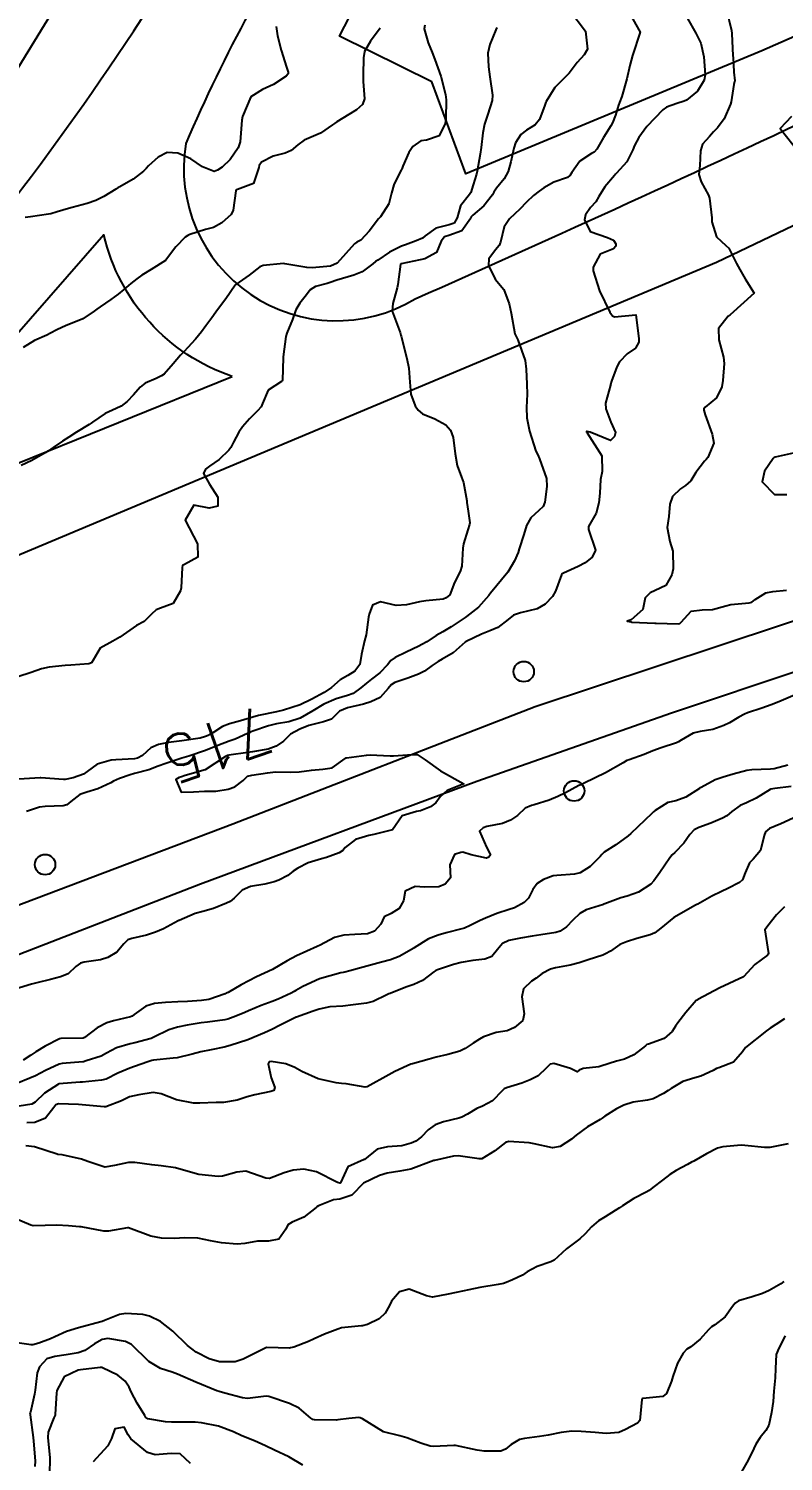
# Model space of a CAD drawing. Header units: metres. Extents: x 286371 to 293043, y 7462578 to 7466404.
# Drawn here: x 292347.7 to 292411.8, y 7462792.6 to 7462914.2 of the extents above; entities that cross this region are included whole.
import ezdxf
from ezdxf.enums import TextEntityAlignment as Align

# ---------------------------------------------------------------- set-up
doc = ezdxf.new("R2010")
doc.units = ezdxf.units.M
doc.header["$MEASUREMENT"] = 0
for name, color, linetype in [('Cotas', 45, 'Continuous'), ('Curvas de Nivel 1m', 11, 'Continuous'), ('Curvas de Nivel 5m', 15, 'Continuous'), ('Edificações', 30, 'Continuous'), ('Linha Férrea', 20, 'Continuous'), ('Postes', 20, 'Continuous'), ('Vias primárias', 230, 'Continuous')]:
    doc.layers.add(name, color=color, linetype=linetype)
doc.styles.add('Style-STANDARD', font='STANDARD.shx')

msp = doc.modelspace()

# ---------------------------------------------------------------- linework, layer by layer
at = {"layer": 'Curvas de Nivel 1m', "flags": 128}
for points, elevation in [([(292393.64, 7462915.71), (292394.95, 7462913.95), (292395.12, 7462912.42), (292394.86, 7462911.96), (292394.25, 7462911.29), (292393.56, 7462910.4), (292393.36, 7462910.17), (292393.14, 7462909.98), (292392.36, 7462909.17), (292391.63, 7462908), (292391.6, 7462907.93), (292391.52, 7462907.68), (292391.06, 7462906.45), (292390.7, 7462906.02), (292389.95, 7462905.57), (292389.48, 7462905.2), (292389.02, 7462904.49), (292388.87, 7462904.04), (292388.61, 7462902.88), (292388.39, 7462902.05), (292388.06, 7462901.42), (292387.41, 7462900.63), (292387.18, 7462900.3), (292387.05, 7462900.07), (292386.33, 7462899.14), (292385.38, 7462898.34), (292385.26, 7462898.21), (292385.21, 7462898.1), (292384.45, 7462897.02), (292383.35, 7462896.62), (292382.98, 7462896.5), (292382.7, 7462896.13), (292382.3, 7462895.17), (292381.32, 7462894.63), (292380.93, 7462894.55), (292379.31, 7462894.23), (292379.28, 7462894.22), (292379.26, 7462894.19), (292379.02, 7462892.46), (292378.96, 7462892.19), (292378.6, 7462890.85), (292378.54, 7462890.19), (292379.22, 7462888.39), (292379.29, 7462888.18), (292379.31, 7462888.08), (292379.79, 7462886.18), (292379.97, 7462885.37), (292380.04, 7462884.17), (292380.13, 7462883.17), (292380.51, 7462882.17), (292380.74, 7462881.79), (292381.11, 7462881.48), (292382.18, 7462881.07), (292383.1, 7462880.55), (292383.5, 7462880.12), (292383.72, 7462879.48), (292383.9, 7462878.11), (292384.05, 7462877.12), (292384.44, 7462876.11), (292384.6, 7462875.68), (292384.87, 7462874.1), (292384.89, 7462873.98), (292384.99, 7462873.24), (292385.13, 7462872.25), (292385.1, 7462872.1), (292384.97, 7462871.64), (292384.6, 7462870.46), (292384.53, 7462870.11), (292384.45, 7462868.58), (292384.31, 7462868.11), (292383.85, 7462867.17), (292383.43, 7462866.13), (292383.14, 7462865.87), (292382.88, 7462865.76), (292381.41, 7462865.62), (292380.87, 7462865.55), (292379.77, 7462865.28), (292378.87, 7462865.23), (292377.56, 7462865.53), (292376.87, 7462865.27), (292376.59, 7462864.5), (292376.54, 7462864.23), (292376.34, 7462862.73), (292376.19, 7462862.23), (292375.95, 7462861.09), (292375.81, 7462860.24), (292375.37, 7462859.66), (292374.78, 7462859.29), (292374.12, 7462858.92), (292373.39, 7462858.28), (292372.76, 7462857.85), (292371.73, 7462857.28), (292370.74, 7462856.8), (292369.32, 7462856.34), (292368.73, 7462856.2), (292367.2, 7462855.89), (292366.72, 7462855.77), (292365.66, 7462855.45), (292364.72, 7462855.18), (292364.14, 7462854.98), (292363.31, 7462854.43), (292362.93, 7462854.21), (292362.7, 7462854.12), (292362.24, 7462853.99), (292360.69, 7462853.76), (292359.56, 7462853.62), (292358.69, 7462853.44), (292358.04, 7462853.15), (292357.34, 7462852.52), (292356.93, 7462852.27), (292356.67, 7462852.21), (292355.08, 7462852.15), (292354.67, 7462852.11), (292353.48, 7462851.76), (292352.65, 7462851.16), (292352.33, 7462850.92), (292351.45, 7462850.61), (292350.78, 7462850.48), (292350.64, 7462850.47), (292348.7, 7462850.6), (292348.64, 7462850.6), (292346.83, 7462850.5)], 716), ([(292406.92, 7462915.77), (292407.36, 7462914.02), (292407.39, 7462913.76), (292407.48, 7462911.86), (292407.49, 7462911.76), (292407.56, 7462910.48), (292407.63, 7462909.75), (292407.61, 7462909.7), (292407.55, 7462909.42), (292407.32, 7462907.96), (292407.28, 7462907.76), (292406.74, 7462906.52), (292406.17, 7462905.77), (292405.84, 7462905.42), (292405.48, 7462905.03), (292404.9, 7462904.36), (292404.72, 7462903.8), (292404.66, 7462902.57), (292404.57, 7462901.8), (292404.78, 7462901.17), (292405.4, 7462900.05), (292405.5, 7462899.78), (292405.7, 7462898.12), (292405.7, 7462897.79), (292406.09, 7462896.52), (292406.89, 7462895.76), (292407.12, 7462895.55), (292407.33, 7462895.16), (292407.79, 7462894.24), (292408.06, 7462893.75), (292408.51, 7462892.95), (292409.27, 7462891.72), (292407.25, 7462889.9), (292407.17, 7462889.84), (292407.08, 7462889.77), (292406.26, 7462888.74), (292406.29, 7462887.78), (292406.67, 7462886.29), (292406.73, 7462885.77), (292406.63, 7462884.31), (292406.53, 7462883.77), (292406.08, 7462882.84), (292405.13, 7462882.05), (292405.01, 7462881.92), (292405, 7462881.8), (292405.12, 7462881.42), (292405.73, 7462879.78), (292405.86, 7462879.01), (292405.36, 7462877.79), (292405.22, 7462877.63), (292405.06, 7462877.47), (292404.34, 7462876.51), (292403.91, 7462875.81), (292403.45, 7462875.4), (292403.02, 7462875.12), (292402.36, 7462874.48), (292402.13, 7462873.84), (292402.05, 7462872.78), (292401.89, 7462871.84), (292402.12, 7462870.67), (292402.37, 7462869.83), (292402.41, 7462868.33), (292402.3, 7462867.83), (292401.79, 7462866.94), (292400.88, 7462866.5), (292400.44, 7462866.3), (292400.03, 7462865.87), (292399.84, 7462864.88), (292398.85, 7462864.03), (292398.74, 7462864), (292398.5, 7462863.89), (292398.84, 7462863.84), (292398.89, 7462863.83), (292400.84, 7462863.73), (292400.97, 7462863.73), (292402.84, 7462863.67), (292402.96, 7462863.7), (292403.09, 7462863.82), (292403.92, 7462864.75), (292404.86, 7462864.86), (292405.75, 7462864.89), (292406.87, 7462865.21), (292407.31, 7462865.31), (292408.87, 7462865.46), (292409.09, 7462865.51), (292409.37, 7462865.73), (292410.28, 7462866.31), (292410.88, 7462866.43), (292412.03, 7462866.54)], 713), ([(292403.63, 7462915.03), (292404.33, 7462913.8), (292404.74, 7462912.94), (292405.01, 7462911.79), (292405.11, 7462910.24), (292405.04, 7462909.79), (292404.47, 7462908.87), (292403.53, 7462908.1), (292403.34, 7462908.01), (292402.72, 7462907.83), (292401.85, 7462907.51), (292401.52, 7462907.29), (292400.18, 7462905.87), (292399.48, 7462904.93), (292399.11, 7462904.25), (292398.98, 7462903.89), (292398.48, 7462902.86), (292397.59, 7462901.91), (292397.51, 7462901.83), (292397.43, 7462901.72), (292396.59, 7462900.74), (292396.09, 7462899.93), (292395.85, 7462899.47), (292395.38, 7462898.99), (292394.95, 7462898.37), (292394.87, 7462897.95), (292395.35, 7462896.97), (292396.82, 7462896.44), (292397.34, 7462896.24), (292397.53, 7462895.91), (292397.53, 7462895.71), (292397.33, 7462895.5), (292396.2, 7462895.05), (292395.6, 7462893.94), (292395.62, 7462893.62), (292396.15, 7462891.93), (292397.04, 7462890.13), (292397.16, 7462889.92), (292397.24, 7462889.81), (292397.42, 7462889.73), (292399.24, 7462889.88), (292399.5, 7462887.88), (292399.5, 7462887.58), (292399.2, 7462887.06), (292398.51, 7462886.58), (292397.85, 7462885.9), (292397.61, 7462885.47), (292397.16, 7462884.27), (292397.09, 7462883.98), (292397.07, 7462883.92), (292396.65, 7462882.4), (292396.68, 7462881.92), (292397.11, 7462880.78), (292397.5, 7462879.91), (292397.43, 7462879.57), (292397.08, 7462879.22), (292395.35, 7462879.94), (292395.09, 7462880), (292395.05, 7462879.99), (292395.05, 7462879.95), (292395.09, 7462879.88), (292396.36, 7462877.93), (292396.37, 7462876.6), (292396.24, 7462875.93), (292396.17, 7462874.77), (292396.1, 7462873.93), (292395.86, 7462873.07), (292395.22, 7462871.94), (292395.22, 7462871.69), (292395.8, 7462869.93), (292395.54, 7462869.34), (292394.93, 7462868.85), (292394.34, 7462868.54), (292393.09, 7462867.97), (292392.97, 7462867.92), (292392.91, 7462867.83), (292392.42, 7462866.46), (292392.15, 7462865.99), (292391.53, 7462865.34), (292390.86, 7462864.96), (292389.45, 7462864.62), (292388.86, 7462864.41), (292388.38, 7462864.05), (292387.52, 7462863.38), (292386.83, 7462863.09), (292386.12, 7462862.79), (292384.82, 7462862.17), (292384.79, 7462862.14), (292384.75, 7462862.11), (292383.72, 7462861.21), (292382.8, 7462860.67), (292382.45, 7462860.49), (292381.93, 7462860.15), (292381.28, 7462859.66), (292380.78, 7462859.41), (292379.87, 7462859.08), (292378.77, 7462858.69), (292378.46, 7462858.5), (292378.19, 7462858.2), (292377.53, 7462857.43), (292376.74, 7462857.07), (292376.1, 7462856.87), (292374.74, 7462856.54), (292374.08, 7462856.26), (292373.4, 7462855.59), (292372.72, 7462855.36), (292371.46, 7462855.05), (292370.71, 7462854.75), (292369.91, 7462854.33), (292369.32, 7462853.71), (292368.69, 7462853.29), (292368.01, 7462853.03), (292366.68, 7462852.81), (292366.3, 7462852.76), (292364.68, 7462852.54), (292364.57, 7462852.52), (292364.38, 7462852.41), (292362.66, 7462851.29), (292360.98, 7462850.8), (292360.65, 7462850.71), (292360.47, 7462850.65), (292360.18, 7462850.48), (292360.63, 7462849.39), (292361.67, 7462849.42), (292362.62, 7462849.49), (292363.56, 7462849.49), (292364.63, 7462849.65), (292365.19, 7462849.84), (292365.9, 7462850.39), (292366.27, 7462850.75), (292366.64, 7462850.83), (292367.96, 7462851.04), (292368.65, 7462851.11), (292369.89, 7462851.09), (292370.65, 7462851.11), (292371.7, 7462851.25), (292372.65, 7462851.34), (292373.45, 7462851.47), (292374.55, 7462852.26), (292374.62, 7462852.3), (292374.66, 7462852.3), (292376.36, 7462852.54), (292376.67, 7462852.56), (292378.38, 7462852.49), (292378.67, 7462852.48), (292380.24, 7462852.6), (292380.67, 7462852.59), (292381.35, 7462852.15), (292382.65, 7462851.22), (292384.63, 7462850.1), (292383.21, 7462849.54), (292382.62, 7462849.01), (292382.26, 7462848.49), (292381.8, 7462848.15), (292380.94, 7462847.82), (292380.6, 7462847.75), (292379.38, 7462847.39), (292378.57, 7462846.19), (292376.98, 7462845.81), (292376.57, 7462845.72), (292375.42, 7462845.39), (292374.55, 7462844.69), (292374.35, 7462844.45), (292374.03, 7462844.26), (292372.96, 7462843.85), (292372.54, 7462843.74), (292371.42, 7462843.41), (292370.52, 7462842.94), (292370.15, 7462842.69), (292369.69, 7462842.33), (292368.91, 7462841.93), (292368.51, 7462841.8), (292367.74, 7462841.6), (292366.5, 7462841.39), (292365.8, 7462841.09), (292365.12, 7462840.4), (292364.78, 7462840.11), (292364.48, 7462839.97), (292363.38, 7462839.52), (292362.47, 7462839.26), (292361.82, 7462839.1), (292360.45, 7462838.52), (292360.42, 7462838.51), (292360.38, 7462838.48), (292359.13, 7462837.81), (292358.44, 7462837.52), (292357.69, 7462837.26), (292356.43, 7462836.97), (292356.1, 7462836.87), (292355.77, 7462836.54), (292355.16, 7462835.81), (292354.41, 7462835.36), (292353.79, 7462835.18), (292352.4, 7462834.98), (292352.09, 7462834.9), (292351.67, 7462834.61), (292351.02, 7462833.98), (292350.38, 7462833.73), (292349.52, 7462833.49), (292348.37, 7462833.22), (292347.91, 7462833.12), (292346.54, 7462832.68)], 714), ([(292387.43, 7462914.26), (292387.35, 7462914.07), (292386.85, 7462912.82), (292386.68, 7462912.08), (292386.73, 7462910.92), (292386.83, 7462910.08), (292387.07, 7462908.54), (292387.04, 7462908.07), (292386.66, 7462906.93), (292386.39, 7462906.08), (292386.25, 7462905.32), (292386.1, 7462904.08), (292386.03, 7462903.51), (292385.77, 7462902.09), (292385.7, 7462901.82), (292385.42, 7462900.91), (292385.23, 7462900.27), (292385.1, 7462900.1), (292384.35, 7462899.15), (292384.05, 7462898.11), (292383.8, 7462897.68), (292383.37, 7462897.53), (292382.26, 7462897.24), (292381.35, 7462896.58), (292381.11, 7462896.4), (292380.57, 7462896.17), (292379.68, 7462895.84), (292379.34, 7462895.73), (292378.31, 7462895.22), (292377.32, 7462894.54), (292377.13, 7462894.41), (292376.89, 7462894.22), (292376, 7462893.53), (292375.3, 7462893.25), (292373.84, 7462892.82), (292373.29, 7462892.64), (292373.01, 7462892.56), (292372.03, 7462892.3), (292371.58, 7462892.01), (292371.27, 7462891.6), (292370.71, 7462890.88), (292370.37, 7462890.33), (292370.07, 7462889.5), (292369.61, 7462888.34), (292369.52, 7462888.04), (292369.3, 7462886.34), (292369.29, 7462886.25), (292369.23, 7462884.34), (292369.21, 7462884.28), (292369.15, 7462884.24), (292368.01, 7462883.49), (292367.52, 7462882.37), (292367.41, 7462882.08), (292367.11, 7462881.74), (292366.42, 7462881.06), (292365.84, 7462880.39), (292365.53, 7462879.95), (292365.07, 7462879.09), (292364.83, 7462878.64), (292364.66, 7462878.41), (292363.84, 7462877.63), (292363.04, 7462877.04), (292362.69, 7462876.79), (292362.52, 7462876.44), (292363.02, 7462875.52), (292363.73, 7462874.42), (292363.75, 7462873.66), (292362.99, 7462873.5), (292361.71, 7462873.74), (292360.97, 7462872.46), (292362.02, 7462870.45), (292362.05, 7462869.32), (292360.92, 7462868.72), (292360.74, 7462868.64), (292360.72, 7462868.47), (292360.62, 7462866.74), (292360.57, 7462866.47), (292359.94, 7462865.4), (292358.86, 7462865), (292358.49, 7462864.87), (292358.12, 7462864.51), (292357.49, 7462863.87), (292356.84, 7462863.54), (292355.42, 7462862.55), (292354.82, 7462862.22), (292353.76, 7462861.62), (292353.15, 7462860.59), (292353.02, 7462860.36), (292352.79, 7462860.29), (292351.25, 7462860.16), (292350.79, 7462860.14), (292349.42, 7462860.01), (292348.78, 7462859.85), (292347.89, 7462859.56), (292346.77, 7462859.19)], 717), ([(292381.31, 7462914.47), (292381.27, 7462914.16), (292381.6, 7462912.96), (292381.93, 7462912.15), (292382.17, 7462911.55), (292382.68, 7462910.14), (292383.08, 7462908.58), (292383.14, 7462908.13), (292383.11, 7462906.52), (292383.05, 7462906.13), (292382.54, 7462905.07), (292381.47, 7462904.71), (292380.98, 7462904.66), (292380.3, 7462904.17), (292379.97, 7462903.66), (292379.44, 7462902.5), (292379.36, 7462902.26), (292379.32, 7462902.19), (292378.69, 7462900.92), (292378.49, 7462900.2), (292378.27, 7462899.32), (292377.56, 7462898.21), (292377.47, 7462898.12), (292377.37, 7462898.04), (292376.59, 7462897), (292375.88, 7462896.24), (292375.53, 7462896.06), (292375.34, 7462895.92), (292373.88, 7462894.27), (292373.31, 7462894.03), (292371.74, 7462893.88), (292371.31, 7462893.9), (292369.43, 7462894.23), (292369.31, 7462894.24), (292367.6, 7462894.08), (292367.31, 7462893.96), (292366.41, 7462893.27), (292365.28, 7462892.46), (292365.25, 7462892.44), (292365.21, 7462892.41), (292364.43, 7462891.25), (292363.81, 7462890.43), (292363.57, 7462890.11), (292363.24, 7462889.64), (292362.71, 7462888.96), (292362.34, 7462888.45), (292361.85, 7462887.82), (292361.2, 7462887.12), (292360.88, 7462886.79), (292360.58, 7462886.47), (292359.94, 7462885.73), (292359.17, 7462884.87), (292358.96, 7462884.71), (292358.5, 7462884.5), (292357.58, 7462884.1), (292357.15, 7462883.75), (292356.58, 7462883.1), (292356.05, 7462882.54), (292355.53, 7462882.14), (292355.12, 7462881.94), (292354.17, 7462881.51), (292353.11, 7462880.78), (292352.99, 7462880.7), (292352.82, 7462880.59), (292351.75, 7462879.95), (292351.09, 7462879.52), (292350.54, 7462879.17), (292349.77, 7462878.63), (292349.36, 7462878.35), (292349.07, 7462878.18), (292347.94, 7462877.54), (292347.05, 7462877.1)], 718), ([(292377.53, 7462914.22), (292376.7, 7462913.12), (292376.2, 7462912.24), (292376.11, 7462911.7), (292376.08, 7462910.24), (292376.08, 7462909.7), (292376.19, 7462908.23), (292376.02, 7462907.73), (292375.51, 7462907.29), (292374.86, 7462906.9), (292373.84, 7462906.27), (292373.64, 7462906.12), (292373.49, 7462906), (292372.46, 7462905.31), (292371.47, 7462904.88), (292371.08, 7462904.7), (292370.53, 7462904.32), (292369.96, 7462903.83), (292369.45, 7462903.61), (292368.44, 7462903.34), (292367.44, 7462902.83), (292367.26, 7462902.55), (292367.22, 7462902.38), (292366.77, 7462901.03), (292365.41, 7462900.52), (292365.32, 7462900.49), (292365.27, 7462900.41), (292365.03, 7462898.76), (292364.87, 7462898.41), (292364.08, 7462897.71), (292363.36, 7462897.31), (292362.68, 7462897.12), (292361.35, 7462896.72), (292361.18, 7462896.63), (292360.97, 7462896.47), (292360.16, 7462895.66), (292359.31, 7462894.49), (292358.07, 7462893.75), (292357.3, 7462893.26), (292356.86, 7462892.96), (292356.34, 7462892.54), (292355.77, 7462892.05), (292355.27, 7462891.64), (292354.64, 7462891.19), (292353.75, 7462890.58), (292353.47, 7462890.36), (292353.25, 7462890.19), (292352.27, 7462889.56), (292351.23, 7462889.13), (292350.86, 7462888.99), (292350.07, 7462888.63), (292349.53, 7462888.33), (292349.22, 7462888.16), (292348.16, 7462887.71), (292347.2, 7462887.12)], 719), ([(292412.45, 7462906.73), (292411.48, 7462905.69), (292413.09, 7462903.67)], 712), ([(292412.6, 7462878.15), (292411.07, 7462877.83), (292410.98, 7462877.8), (292410.9, 7462877.71), (292410.15, 7462876.62), (292409.96, 7462875.72), (292411.01, 7462874.64), (292412.06, 7462874.65)], 712), ([(292412.75, 7462857.64), (292411.39, 7462857.05), (292410.74, 7462856.8), (292409.93, 7462856.52), (292408.73, 7462856.13), (292408.45, 7462856.02), (292407.98, 7462855.75), (292407.19, 7462855.28), (292406.71, 7462855.06), (292405.77, 7462854.72), (292404.71, 7462854.53), (292404.11, 7462854.4), (292403.08, 7462853.82), (292402.86, 7462853.66), (292402.69, 7462853.58), (292401.38, 7462853.15), (292400.68, 7462852.9), (292399.94, 7462852.6), (292398.67, 7462852.15), (292398.48, 7462852.07), (292398.15, 7462851.89), (292396.65, 7462851.03), (292394.85, 7462850.16), (292394.64, 7462850.06), (292394.56, 7462850.03), (292394.39, 7462849.96), (292393.26, 7462849.34), (292392.62, 7462849.04), (292391.88, 7462848.73), (292390.61, 7462848.33), (292390.37, 7462848.26), (292389.85, 7462848.03), (292389.2, 7462847.43), (292388.59, 7462847.01), (292387.91, 7462846.73), (292386.58, 7462846.47), (292386.28, 7462846.38), (292385.96, 7462846.08), (292386.55, 7462844.73), (292386.89, 7462844.07), (292386.75, 7462843.87), (292386.54, 7462843.8), (292385.25, 7462844.09), (292384.55, 7462844.3), (292384.37, 7462844.28), (292383.84, 7462844.12), (292383.43, 7462843.23), (292383.49, 7462842.12), (292383.05, 7462841.58), (292382.5, 7462841.37), (292381.3, 7462841.35), (292380.5, 7462841.38), (292379.66, 7462841.01), (292379.51, 7462840.18), (292379.14, 7462839.52), (292378.47, 7462839.1), (292377.85, 7462838.82), (292377.57, 7462838.21), (292377.05, 7462837.61), (292376.44, 7462837.39), (292375.37, 7462837.31), (292374.44, 7462837.26), (292373.65, 7462837.06), (292372.43, 7462836.42), (292372.18, 7462836.29), (292370.41, 7462835.5), (292369.64, 7462835.1), (292368.39, 7462834.35), (292367.02, 7462833.74), (292366.38, 7462833.4), (292365.73, 7462833.04), (292364.62, 7462832.41), (292364.44, 7462832.33), (292364.36, 7462832.3), (292362.97, 7462831.82), (292362.35, 7462831.71), (292361.17, 7462831.64), (292360.35, 7462831.6), (292359.3, 7462831.54), (292358.35, 7462831.46), (292357.62, 7462831.24), (292356.63, 7462830.53), (292356.46, 7462830.4), (292356.33, 7462830.35), (292354.88, 7462830), (292354.32, 7462829.83), (292353.5, 7462829.39), (292352.41, 7462828.59), (292352.35, 7462828.55), (292352.3, 7462828.54), (292350.42, 7462828.5), (292350.3, 7462828.47), (292349.09, 7462827.85), (292348.28, 7462827.37), (292347.85, 7462827.09), (292347.22, 7462826.67)], 713), ([(292412.15, 7462851.68), (292410.98, 7462851.38), (292410.66, 7462851.35), (292409.08, 7462851.3), (292408.66, 7462851.24), (292407.49, 7462850.91), (292406.65, 7462850.68), (292405.97, 7462850.44), (292404.77, 7462849.79), (292404.68, 7462849.75), (292404.63, 7462849.71), (292403.47, 7462848.96), (292402.62, 7462848.67), (292401.94, 7462848.51), (292400.89, 7462847.85), (292400.73, 7462847.72), (292400.6, 7462847.6), (292398.8, 7462845.89), (292398.57, 7462845.69), (292397.53, 7462844.94), (292396.55, 7462844.31), (292396.36, 7462844.11), (292396.21, 7462843.93), (292395.37, 7462843.1), (292394.52, 7462842.56), (292394.04, 7462842.44), (292392.52, 7462842.33), (292392.22, 7462842.29), (292391.38, 7462842), (292390.86, 7462841.66), (292390.5, 7462841.15), (292390.12, 7462840.39), (292389.75, 7462840.03), (292388.93, 7462839.59), (292388.47, 7462839.43), (292387.42, 7462839.11), (292386.46, 7462838.72), (292386.02, 7462838.52), (292385.17, 7462838.09), (292384.68, 7462837.87), (292384.45, 7462837.8), (292383.12, 7462837.45), (292382.44, 7462837.26), (292381.62, 7462836.96), (292380.42, 7462836.2), (292380.4, 7462836.19), (292380.38, 7462836.17), (292379.15, 7462835.45), (292378.41, 7462835.17), (292377.65, 7462834.96), (292376.4, 7462834.63), (292376.08, 7462834.55), (292374.96, 7462834.25), (292374.52, 7462834.12), (292374.39, 7462834.09), (292374.19, 7462834.06), (292372.38, 7462833.57), (292370.97, 7462832.91), (292370.37, 7462832.57), (292370.22, 7462832.48), (292369.96, 7462832.33), (292368.86, 7462831.84), (292368.35, 7462831.64), (292367.42, 7462831.29), (292366.34, 7462830.84), (292366.02, 7462830.71), (292365.27, 7462830.4), (292364.6, 7462830.14), (292364.33, 7462830.07), (292362.87, 7462829.89), (292362.32, 7462829.83), (292361.14, 7462829.64), (292360.32, 7462829.47), (292359.57, 7462829.23), (292358.31, 7462828.6), (292358.24, 7462828.57), (292358.08, 7462828.51), (292356.68, 7462828.14), (292356.3, 7462828.05), (292355.13, 7462827.71), (292354.28, 7462827.25), (292353.84, 7462827.01), (292352.55, 7462826.59), (292352.33, 7462826.53), (292352.27, 7462826.53), (292350.51, 7462826.38), (292350.27, 7462826.32), (292349.12, 7462825.78), (292348.25, 7462825.34), (292347.78, 7462825.13), (292346.67, 7462824.68)], 712), ([(292412.43, 7462849.89), (292411.03, 7462849.7), (292410.7, 7462849.64), (292410.63, 7462849.62), (292409.44, 7462848.9), (292408.62, 7462848.5), (292408.09, 7462848.26), (292407.39, 7462847.75), (292406.97, 7462847.39), (292406.6, 7462847.18), (292405.59, 7462846.77), (292404.58, 7462846.4), (292404.18, 7462846.2), (292403.81, 7462845.81), (292403.32, 7462845.06), (292402.55, 7462844.29), (292402.31, 7462844.07), (292402.12, 7462843.83), (292401.26, 7462842.58), (292400.76, 7462841.86), (292400.51, 7462841.58), (292399.47, 7462840.91), (292398.49, 7462840.58), (292397.97, 7462840.43), (292396.6, 7462839.92), (292396.51, 7462839.89), (292396.48, 7462839.88), (292395.01, 7462839.41), (292394.47, 7462839.1), (292393.89, 7462838.54), (292393.34, 7462837.97), (292392.82, 7462837.6), (292392.45, 7462837.48), (292391.17, 7462837.28), (292390.44, 7462837.18), (292389.45, 7462837.02), (292388.44, 7462836.8), (292387.92, 7462836.56), (292387.49, 7462836.06), (292387.02, 7462835.46), (292386.41, 7462835.23), (292385.38, 7462835.11), (292384.41, 7462834.95), (292383.75, 7462834.77), (292382.4, 7462834.32), (292382.26, 7462834.27), (292382.07, 7462834.14), (292381.12, 7462833.41), (292380.38, 7462833.09), (292379.7, 7462832.85), (292378.37, 7462832.32), (292378.27, 7462832.29), (292378.08, 7462832.2), (292376.94, 7462831.63), (292376.35, 7462831.5), (292375.24, 7462831.35), (292374.35, 7462831.25), (292373.25, 7462831.18), (292372.34, 7462830.99), (292371.83, 7462830.81), (292370.43, 7462830.32), (292370.36, 7462830.3), (292370.33, 7462830.29), (292369.04, 7462829.63), (292368.32, 7462829.26), (292367.71, 7462828.97), (292366.3, 7462828.38), (292364.8, 7462827.9), (292364.29, 7462827.77), (292363.17, 7462827.55), (292362.29, 7462827.36), (292361.56, 7462827.18), (292360.28, 7462826.87), (292359.94, 7462826.82), (292358.28, 7462826.66), (292358.14, 7462826.64), (292357.79, 7462826.51), (292356.67, 7462826.12), (292356.27, 7462825.99), (292355.24, 7462825.57), (292354.25, 7462825.06), (292353.87, 7462824.95), (292352.25, 7462824.8), (292352.06, 7462824.79), (292350.24, 7462824.64), (292350.21, 7462824.62), (292349.01, 7462823.87), (292348.22, 7462823.1), (292347.95, 7462822.93), (292346.32, 7462822.68)], 711), ([(292411.85, 7462839.68), (292411.17, 7462838.98), (292410.45, 7462838.05), (292410.29, 7462837.87), (292410.19, 7462837.71), (292410.42, 7462836.25), (292410.5, 7462835.7), (292410.48, 7462835.64), (292410.41, 7462835.56), (292409.34, 7462834.78), (292408.38, 7462833.73), (292406.37, 7462832.79), (292404.49, 7462831.8), (292404.4, 7462831.75), (292404.35, 7462831.71), (292403.47, 7462830.69), (292402.79, 7462829.83), (292402.6, 7462829.55), (292402.31, 7462829.1), (292401.64, 7462828.51), (292400.3, 7462828.03), (292400.18, 7462827.98), (292400.05, 7462827.87), (292399.06, 7462827.11), (292398.28, 7462826.75), (292397.6, 7462826.58), (292396.27, 7462826.15), (292396.09, 7462826.1), (292394.76, 7462825.95), (292394.41, 7462825.8), (292394.26, 7462825.68), (292393.68, 7462825.96), (292392.27, 7462826.39), (292391.95, 7462826.31), (292391.61, 7462825.99), (292390.93, 7462825.33), (292390.25, 7462825), (292389.56, 7462824.71), (292388.24, 7462824.31), (292388.06, 7462824.22), (292387.89, 7462824.05), (292387.07, 7462823.21), (292386.21, 7462822.75), (292385.74, 7462822.55), (292384.95, 7462822.09), (292384.47, 7462821.83), (292384.2, 7462821.74), (292382.89, 7462821.43), (292382.19, 7462821.16), (292381.59, 7462820.74), (292381.04, 7462820.15), (292380.55, 7462819.78), (292380.17, 7462819.61), (292379.37, 7462819.39), (292378.16, 7462819.3), (292377.28, 7462819.1), (292376.19, 7462818.23), (292376.16, 7462818.22), (292374.77, 7462817.61), (292374.17, 7462816.26), (292374.14, 7462816.23), (292374.11, 7462816.23), (292373.9, 7462816.27), (292372.13, 7462817.19), (292371.03, 7462817.41), (292370.13, 7462817.32), (292369.36, 7462817.1), (292368.12, 7462816.62), (292367.81, 7462816.66), (292366.13, 7462817.23), (292365.36, 7462817.16), (292364.13, 7462816.81), (292363.77, 7462816.78), (292362.13, 7462816.97), (292361.43, 7462817.16), (292360.14, 7462817.53), (292358.94, 7462817.7), (292358.14, 7462817.79), (292356.7, 7462817.97), (292356.15, 7462817.98), (292354.97, 7462817.72), (292354.14, 7462817.59), (292352.69, 7462818.05), (292352.15, 7462818.25), (292350.52, 7462818.62), (292350.15, 7462818.67), (292350.09, 7462818.69), (292348.16, 7462819.31), (292347.44, 7462819.39)], 709), ([(292411.85, 7462830.16), (292411.11, 7462829.69), (292410.64, 7462829.38), (292410.32, 7462829.14), (292408.55, 7462827.74), (292408.29, 7462827.38), (292407.54, 7462826.49), (292406.27, 7462826.01), (292406.09, 7462825.95), (292405.8, 7462825.78), (292404.76, 7462825.29), (292404.25, 7462825.16), (292403.23, 7462824.84), (292402.24, 7462824.26), (292401.98, 7462824.09), (292401.57, 7462823.84), (292400.7, 7462823.38), (292400.23, 7462823.26), (292399.02, 7462823.09), (292398.22, 7462822.85), (292397.59, 7462822.53), (292396.61, 7462821.92), (292396.38, 7462821.75), (292396.2, 7462821.64), (292395.13, 7462821), (292394.18, 7462820.29), (292393.99, 7462820.15), (292393.76, 7462819.96), (292392.8, 7462819.34), (292392.16, 7462819.23), (292390.61, 7462819.56), (292390.17, 7462819.64), (292388.45, 7462819.76), (292388.17, 7462819.67), (292387.25, 7462818.97), (292386.15, 7462818.29), (292385.94, 7462818.28), (292384.15, 7462818.55), (292383.74, 7462818.52), (292382.14, 7462818.16), (292382.13, 7462818.15), (292382.09, 7462818.14), (292380.13, 7462817.41), (292379.2, 7462817.25), (292378.13, 7462817.08), (292377.46, 7462816.88), (292376.11, 7462816.23), (292375.13, 7462815.22), (292374.09, 7462814.88), (292373.56, 7462814.81), (292372.28, 7462814.29), (292372.16, 7462814.22), (292372.08, 7462814.16), (292371.03, 7462813.35), (292370.06, 7462812.91), (292369.69, 7462812.7), (292369.51, 7462812.33), (292368.91, 7462811.47), (292368.04, 7462811.3), (292367.1, 7462811.3), (292366.04, 7462811.12), (292365.39, 7462811.04), (292364.04, 7462811.15), (292363.12, 7462811.34), (292362.04, 7462811.55), (292360.93, 7462811.58), (292360.04, 7462811.52), (292358.96, 7462811.57), (292358.04, 7462811.74), (292356.16, 7462812.43), (292356.06, 7462812.44), (292354.46, 7462812.15), (292354.06, 7462812.16), (292352.13, 7462812.52), (292352.06, 7462812.53), (292351.99, 7462812.52), (292351.07, 7462812.61), (292350.06, 7462812.67), (292349.09, 7462812.64), (292348.06, 7462812.61), (292347.85, 7462812.67), (292346.59, 7462813.21)], 708), ([(292412.17, 7462819.57), (292410.62, 7462819.25), (292410.17, 7462819.24), (292408.48, 7462819.43), (292408.17, 7462819.44), (292406.61, 7462819.32), (292406.17, 7462819.19), (292405.24, 7462818.71), (292404.15, 7462818.1), (292403.96, 7462818), (292403.61, 7462817.81), (292402.66, 7462817.31), (292402.13, 7462816.96), (292401.5, 7462816.47), (292400.69, 7462815.86), (292400.36, 7462815.61), (292400.11, 7462815.46), (292399.07, 7462814.91), (292398.09, 7462814.29), (292397.85, 7462814.13), (292397.49, 7462813.9), (292396.62, 7462813.38), (292396.07, 7462813.02), (292395.48, 7462812.52), (292394.92, 7462811.94), (292394.48, 7462811.51), (292394.04, 7462811.17), (292393.35, 7462810.65), (292392.62, 7462809.98), (292392.3, 7462809.7), (292392.02, 7462809.55), (292390.86, 7462809.16), (292390, 7462808.69), (292389.6, 7462808.42), (292388.77, 7462808.03), (292388.22, 7462807.81), (292387.99, 7462807.72), (292387.55, 7462807.62), (292385.98, 7462807.37), (292385.06, 7462807.18), (292383.98, 7462806.96), (292383.3, 7462806.8), (292381.97, 7462806.55), (292381.46, 7462806.67), (292379.98, 7462807.23), (292379.17, 7462807), (292378.5, 7462806.2), (292378.32, 7462805.84), (292377.95, 7462805.2), (292377.44, 7462804.71), (292376.46, 7462804.23), (292376.03, 7462804.13), (292375.93, 7462804.13), (292374.25, 7462803.94), (292373.93, 7462803.85), (292372.8, 7462803.41), (292371.92, 7462803.02), (292371.44, 7462802.78), (292370.2, 7462802.32), (292369.9, 7462802.25), (292369.82, 7462802.24), (292367.9, 7462802.29), (292367.81, 7462802.26), (292365.89, 7462801.28), (292365.2, 7462801.08), (292363.88, 7462801.07), (292362.99, 7462801.32), (292361.9, 7462801.9), (292361.17, 7462802.46), (292359.92, 7462803.66), (292358.87, 7462804.49), (292357.94, 7462804.95), (292357.38, 7462805.07), (292355.94, 7462805.16), (292355.4, 7462805.09), (292354.12, 7462804.56), (292353.93, 7462804.49), (292353.81, 7462804.45), (292351.92, 7462803.94), (292350.9, 7462803.64), (292349.91, 7462803.2), (292349.53, 7462803.02), (292348.53, 7462802.66), (292348.04, 7462802.52), (292347.9, 7462802.5), (292346.71, 7462802.68)], 707), ([(292411.81, 7462807.87), (292411.56, 7462807.69), (292410.57, 7462807.12), (292409.98, 7462806.86), (292409.11, 7462806.59), (292407.96, 7462806.23), (292407.66, 7462806.04), (292407.45, 7462805.75), (292406.82, 7462804.89), (292405.93, 7462804.22), (292405.66, 7462804.04), (292405.4, 7462803.78), (292404.71, 7462803), (292403.9, 7462802.35), (292403.57, 7462802.14), (292403.24, 7462801.81), (292402.76, 7462800.94), (292402.37, 7462799.83), (292402.25, 7462799.43), (292401.84, 7462798.37), (292401.54, 7462798.13), (292399.84, 7462797.95), (292399.78, 7462797.92), (292399.74, 7462797.87), (292399.58, 7462796.1), (292399.38, 7462795.87), (292398.36, 7462795.33), (292397.79, 7462795.08), (292396.71, 7462794.99), (292395.79, 7462795.07), (292394.58, 7462795.16), (292393.79, 7462795.19), (292392.89, 7462795.07), (292391.79, 7462794.84), (292391.05, 7462794.74), (292389.78, 7462794.57), (292389.35, 7462794.47), (292388.66, 7462794.04), (292388.17, 7462793.65), (292387.77, 7462793.48), (292386.36, 7462793.48), (292385.77, 7462793.58), (292383.92, 7462793.97), (292383.78, 7462793.98), (292382.05, 7462793.87), (292381.78, 7462793.9), (292380.98, 7462794.16), (292379.79, 7462794.61), (292379.19, 7462794.78), (292377.8, 7462795.14), (292376.02, 7462796.23), (292375.82, 7462796.32), (292375.72, 7462796.34), (292374.87, 7462796.25), (292373.94, 7462796.14), (292373.81, 7462796.13), (292371.95, 7462796.15), (292371.81, 7462796.18), (292371.63, 7462796.3), (292370.64, 7462797.13), (292369.83, 7462797.52), (292368.06, 7462798.13), (292367.84, 7462798.16), (292366.26, 7462797.96), (292365.84, 7462798), (292364.34, 7462798.41), (292363.85, 7462798.55), (292363.65, 7462798.62), (292361.86, 7462799.35), (292360.32, 7462800.02), (292359.87, 7462800.18), (292358.88, 7462800.49), (292357.88, 7462801.1), (292356.4, 7462802.53), (292355.91, 7462802.78), (292354.4, 7462803.05), (292353.91, 7462802.95), (292353.28, 7462802.58), (292352.46, 7462802.03), (292351.89, 7462801.84), (292350.85, 7462801.66), (292349.89, 7462801.52), (292349.22, 7462801.31), (292348.59, 7462800.65), (292348.41, 7462800.12), (292348.22, 7462798.66), (292348.18, 7462798.32), (292347.82, 7462796.79), (292347.79, 7462796.69), (292347.8, 7462796.66), (292347.81, 7462796.56), (292348.06, 7462794.66), (292348.1, 7462794.34), (292348.24, 7462792.66), (292348.21, 7462792.2)], 706), ([(292361.43, 7462792.45), (292360.55, 7462793.25), (292359.77, 7462793.29), (292358.43, 7462793.17), (292357.77, 7462793.37), (292356.35, 7462794.54), (292356.13, 7462794.88), (292355.8, 7462795.53), (292354.98, 7462795.38), (292354.7, 7462794.56), (292354.39, 7462793.95), (292353.76, 7462793.24), (292353.44, 7462792.89), (292353.14, 7462792.58)], 704)]:
    msp.add_lwpolyline(points, dxfattribs=dict(at, elevation=elevation))
at = {"layer": 'Curvas de Nivel 5m', "flags": 128}
for points, elevation in [([(292398.47, 7462915.89), (292399.61, 7462913.87), (292398.95, 7462911.89), (292398.73, 7462911.05), (292398.47, 7462909.9), (292398.05, 7462908.42), (292397.84, 7462907.91), (292397.76, 7462907.67), (292397.51, 7462906.82), (292397.25, 7462906.17), (292397.11, 7462905.92), (292396.48, 7462904.93), (292395.92, 7462903.94), (292395.7, 7462903.7), (292395.46, 7462903.58), (292394.47, 7462902.94), (292393.79, 7462901.97), (292393.66, 7462901.74), (292393.43, 7462901.55), (292392.27, 7462901.14), (292391.41, 7462900.67), (292391.03, 7462900.39), (292390.55, 7462900.02), (292389.96, 7462899.46), (292389.39, 7462898.86), (292388.97, 7462898.45), (292388.51, 7462898.05), (292388.06, 7462897.36), (292387.73, 7462896.06), (292387.63, 7462895.77), (292387.33, 7462895.4), (292386.74, 7462894.65), (292386.71, 7462894.07), (292387.29, 7462892.92), (292388.03, 7462892.05), (292388.48, 7462890.82), (292388.64, 7462890.04), (292388.96, 7462888.29), (292389.07, 7462888.04), (292389.21, 7462887.77), (292389.85, 7462886.02), (292389.93, 7462885.27), (292389.99, 7462884.02), (292390.01, 7462883.15), (292389.95, 7462882.02), (292389.99, 7462881.14), (292390.21, 7462880.02), (292390.75, 7462878.33), (292390.91, 7462878.01), (292391.06, 7462877.68), (292391.64, 7462876), (292391.68, 7462875.33), (292391.5, 7462874), (292391.36, 7462873.64), (292390.99, 7462873.28), (292390.32, 7462872.67), (292389.96, 7462872.02), (292389.72, 7462871.27), (292389.33, 7462870.03), (292389.23, 7462869.73), (292388.93, 7462869.01), (292388.36, 7462868.05), (292386.89, 7462866.27), (292386.8, 7462866.16), (292386.74, 7462866.08), (292385.88, 7462865.08), (292384.86, 7462864.29), (292384.75, 7462864.21), (292384.58, 7462864.11), (292383.54, 7462863.43), (292382.84, 7462862.99), (292382.29, 7462862.69), (292381.48, 7462862.15), (292381.07, 7462861.91), (292380.82, 7462861.79), (292379.73, 7462861.26), (292378.8, 7462860.82), (292378.44, 7462860.56), (292378.16, 7462860.2), (292377.49, 7462859.51), (292376.78, 7462858.97), (292376.35, 7462858.65), (292375.89, 7462858.24), (292375.23, 7462857.77), (292374.75, 7462857.6), (292373.79, 7462857.31), (292372.74, 7462856.85), (292371.82, 7462856.3), (292370.72, 7462855.68), (292369.76, 7462855.37), (292368.72, 7462855.18), (292368.05, 7462855.02), (292366.71, 7462854.57), (292366.56, 7462854.52), (292366.26, 7462854.38), (292365.2, 7462853.89), (292364.69, 7462853.72), (292363.75, 7462853.36), (292362.68, 7462852.94), (292361.28, 7462852.46), (292360.67, 7462852.27), (292359.33, 7462851.83), (292358.66, 7462851.59), (292357.87, 7462851.3), (292356.65, 7462850.97), (292356.3, 7462850.88), (292355.4, 7462850.55), (292354.88, 7462850.32), (292354.64, 7462850.2), (292353.55, 7462849.67), (292352.63, 7462849.4), (292352.02, 7462849.21), (292351.25, 7462848.61), (292350.92, 7462848.31), (292350.61, 7462848.23), (292349.07, 7462848.19), (292348.61, 7462848.11), (292347.5, 7462847.77)], 715), ([(292368.68, 7462914.35), (292368.81, 7462913.56), (292369.11, 7462912.34), (292369.56, 7462910.89), (292369.72, 7462910.49), (292369.72, 7462910.33), (292369.55, 7462910.14), (292368.46, 7462909.43), (292367.53, 7462909), (292366.53, 7462908.38), (292365.83, 7462906.73), (292365.79, 7462906.4), (292365.63, 7462904.57), (292365.59, 7462904.4), (292365.56, 7462904.31), (292365.46, 7462904.05), (292364.8, 7462903.06), (292364.11, 7462902.42), (292363.7, 7462902.16), (292363.43, 7462902.06), (292362.45, 7462902.45), (292361.44, 7462903.12), (292360.33, 7462903.61), (292359.45, 7462903.66), (292358.68, 7462903.28), (292357.85, 7462902.52), (292357.65, 7462902.3), (292357.43, 7462902.08), (292356.55, 7462901.4), (292355.41, 7462900.76), (292355.27, 7462900.69), (292355.08, 7462900.56), (292354.05, 7462899.92), (292353.39, 7462899.59), (292352.65, 7462899.33), (292351.38, 7462898.99), (292351.07, 7462898.92), (292350.09, 7462898.63), (292349.55, 7462898.46), (292349.37, 7462898.43), (292347.82, 7462898.21), (292347.37, 7462898.15)], 720), ([(292412.6, 7462847.19), (292411.56, 7462846.72), (292410.58, 7462846.31), (292410.25, 7462846.04), (292410.13, 7462845.71), (292409.82, 7462844.45), (292409.2, 7462843.72), (292408.88, 7462843.39), (292408.53, 7462842.55), (292408.29, 7462841.96), (292408.05, 7462841.74), (292407.04, 7462841.22), (292406.5, 7462840.97), (292405.7, 7462840.57), (292404.49, 7462839.9), (292404.42, 7462839.86), (292404.29, 7462839.8), (292402.47, 7462838.77), (292401.37, 7462837.85), (292400.86, 7462837.45), (292400.44, 7462837.28), (292399.33, 7462836.99), (292398.44, 7462836.71), (292397.87, 7462836.46), (292397.07, 7462835.91), (292396.67, 7462835.67), (292396.42, 7462835.57), (292395.19, 7462835.17), (292394.41, 7462834.91), (292393.66, 7462834.71), (292392.4, 7462834.49), (292392, 7462834.39), (292391.28, 7462834), (292390.78, 7462833.61), (292390.38, 7462833.36), (292389.7, 7462832.7), (292389.55, 7462832.03), (292389.76, 7462830.6), (292389.64, 7462830.02), (292388.94, 7462829.42), (292388.32, 7462829.16), (292387.38, 7462829), (292386.31, 7462828.63), (292385.95, 7462828.43), (292385.42, 7462828.09), (292384.75, 7462827.65), (292384.29, 7462827.43), (292383.27, 7462827.14), (292382.29, 7462826.91), (292381.68, 7462826.75), (292380.28, 7462826.36), (292380.14, 7462826.31), (292379.81, 7462826.17), (292378.76, 7462825.69), (292378.26, 7462825.42), (292376.42, 7462824.41), (292376.25, 7462824.37), (292374.63, 7462824.64), (292374.25, 7462824.69), (292373.79, 7462824.73), (292372.26, 7462825.07), (292370.87, 7462825.71), (292370.27, 7462826.05), (292369.52, 7462826.34), (292368.28, 7462826.56), (292368.11, 7462826.53), (292368, 7462826.36), (292368.26, 7462825.15), (292368.59, 7462824.35), (292368.5, 7462824.09), (292368.24, 7462823.99), (292366.89, 7462823.72), (292366.23, 7462823.56), (292365.37, 7462823.26), (292364.22, 7462823.06), (292363.59, 7462823.06), (292362.22, 7462823.01), (292361.66, 7462823.02), (292360.23, 7462823.3), (292358.93, 7462823.8), (292358.24, 7462823.91), (292357.03, 7462823.72), (292356.23, 7462823.54), (292355.55, 7462823.22), (292354.22, 7462822.69), (292354.1, 7462822.69), (292352.22, 7462822.88), (292351.92, 7462822.9), (292350.22, 7462822.95), (292349.98, 7462822.86), (292349.81, 7462822.63), (292349.11, 7462821.73), (292348.19, 7462821.37), (292347.53, 7462821.33)], 710), ([(292411.92, 7462803.28), (292411.37, 7462802.22), (292411.14, 7462801.7), (292411.08, 7462800.49), (292411.06, 7462799.7), (292410.95, 7462798.59), (292410.89, 7462797.7), (292410.76, 7462796.76), (292410.53, 7462795.7), (292410.26, 7462795.25), (292409.79, 7462794.66), (292409.42, 7462794.08), (292409.26, 7462793.72), (292408.76, 7462792.72), (292408.2, 7462791.74)], 705), ([(292370.97, 7462792.31), (292369.76, 7462793), (292368.56, 7462793.56), (292367.78, 7462793.93), (292366.85, 7462794.37), (292365.79, 7462794.79), (292365.07, 7462795.12), (292363.8, 7462795.62), (292362.34, 7462795.9), (292361.81, 7462795.94), (292360.31, 7462795.96), (292359.81, 7462795.94), (292359.3, 7462795.98), (292357.81, 7462796.22), (292357.64, 7462796.34), (292357.53, 7462796.51), (292356.88, 7462797.57), (292356.39, 7462798.53), (292356.22, 7462798.91), (292355.86, 7462799.44), (292355.25, 7462799.94), (292353.94, 7462800.57), (292353.9, 7462800.59), (292353.87, 7462800.6), (292353.86, 7462800.59), (292353.74, 7462800.58), (292352.07, 7462800.4), (292351.87, 7462800.37), (292350.7, 7462799.79), (292350.08, 7462798.63), (292350.05, 7462798.42), (292349.94, 7462796.63), (292349.92, 7462796.53), (292349.81, 7462796.33), (292349.33, 7462795.11), (292349.3, 7462794.64), (292349.47, 7462792.93), (292349.48, 7462792.64), (292349.43, 7462790.94)], 705)]:
    msp.add_lwpolyline(points, dxfattribs=dict(at, elevation=elevation))
at = {"layer": 'Edificações'}
for points, elevation in [([(292363.7, 7462938.51), (292346.77, 7462910.81), (292338.36, 7462900.37), (292330.31, 7462891.7), (292321.58, 7462884.05), (292323.81, 7462881.37), (292314.19, 7462874.07), (292307.39, 7462883.89), (292298.07, 7462877.8), (292302.18, 7462870.63), (292292.82, 7462865.22), (292294.76, 7462861.62), (292291.02, 7462859.63), (292289.32, 7462863.03), (292283.29, 7462860.04), (292285.02, 7462856.01), (292274.28, 7462851.73), (292273.04, 7462854.72), (292267.72, 7462852.69)], 743.75), ([(292419.87, 7462916.67), (292409.92, 7462912.29), (292384.79, 7462901.86), (292381.9, 7462909.65), (292374.06, 7462913.52), (292381.9, 7462928.71)], 714.09)]:
    msp.add_lwpolyline(points, dxfattribs=dict(at, elevation=elevation))
at = {"layer": 'Linha Férrea'}
for points in [[(292147.73, 7462788.71), (292184.87, 7462791.36), (292205.65, 7462794.23), (292223.34, 7462798.22), (292249.81, 7462804.89), (292286.52, 7462816.78), (292338.28, 7462836.61), (292365.01, 7462846.72), (292390.7, 7462856.66), (292422.03, 7462867.05)], [(292413.44, 7462859.84), (292402.26, 7462856.09), (292385.74, 7462850.29), (292362.26, 7462841.6), (292323.48, 7462826.58), (292302.91, 7462818.66), (292285.2, 7462812.38), (292259.37, 7462804), (292235.73, 7462796.79), (292210.95, 7462791.12), (292192.43, 7462788.34), (292176.84, 7462786.17), (292154.55, 7462784.66), (292141.15, 7462784.63)]]:
    msp.add_lwpolyline(points, dxfattribs=at)
at = {"layer": 'Postes'}
for centre in [(292389.72, 7462859.62), (292394, 7462849.5), (292349.07, 7462843.25)]:
    msp.add_circle(centre, 0.866, dxfattribs=at)
at = {"layer": 'Vias primárias'}
for points in [[(292384.7, 7462952.95, -0.032101), (292372.81, 7462926.12, 0.046471), (292361.02, 7462904.44, 0.639875), (292380.5, 7462891.25, 0.006799), (292416.54, 7462907.76), (292429.14, 7462913.39), (292433.62, 7462915.84, 0.239882), (292438.42, 7462924.21), (292441.43, 7462973.67), (292442.58, 7462996.95, 0.078219), (292431.41, 7463072.9)], [(292436.79, 7462909.02), (292406.07, 7462894.32), (292338.57, 7462866.05), (292308.55, 7462854.05, -0.070318), (292237.2, 7462830.39, -0.301319)]]:
    msp.add_lwpolyline(points, format="xyb", dxfattribs=at)
at = {"layer": 'Vias primárias', "elevation": 743.75}
msp.add_lwpolyline([(292338.59, 7463050.68), (292333.48, 7463017.98), (292328.08, 7462988.23, -0.220566), (292270.68, 7462908.86, -0.028956), (292252.23, 7462900.18, 0.252501), (292246.28, 7462892.3), (292242.94, 7462873.81), (292240.22, 7462858.72, 0.438591), (292250.54, 7462843.21, 0.095518), (292251.84, 7462843.13, 0.109873), (292262.17, 7462845.05, 0.103105), (292317.38, 7462872.01, 0.045009), (292346.4, 7462899.66, 0.039256), (292368.22, 7462933.37, 0.036669), (292379.34, 7462961.06, 0.021057), (292398.4, 7463064.93)], format="xyb", close=True, dxfattribs=at)
at = {"layer": 'Vias primárias'}
msp.add_lwpolyline([(292364.95, 7462884.67, -0.259303), (292354.07, 7462896.67), (292344.69, 7462886), (292332.98, 7462874.67), (292326.32, 7462869.06), (292364.95, 7462884.67)], format="xyb", close=True, dxfattribs=at)

# ---------------------------------------------------------------- texts
at = {"layer": 'Cotas', "style": 'Style-STANDARD'}
msp.add_text('715', height=4, rotation=198.8276, dxfattribs=at).set_placement((292363.69, 7462853.4, 715), align=Align.MIDDLE_CENTER)

doc.saveas('drawing.dxf')
